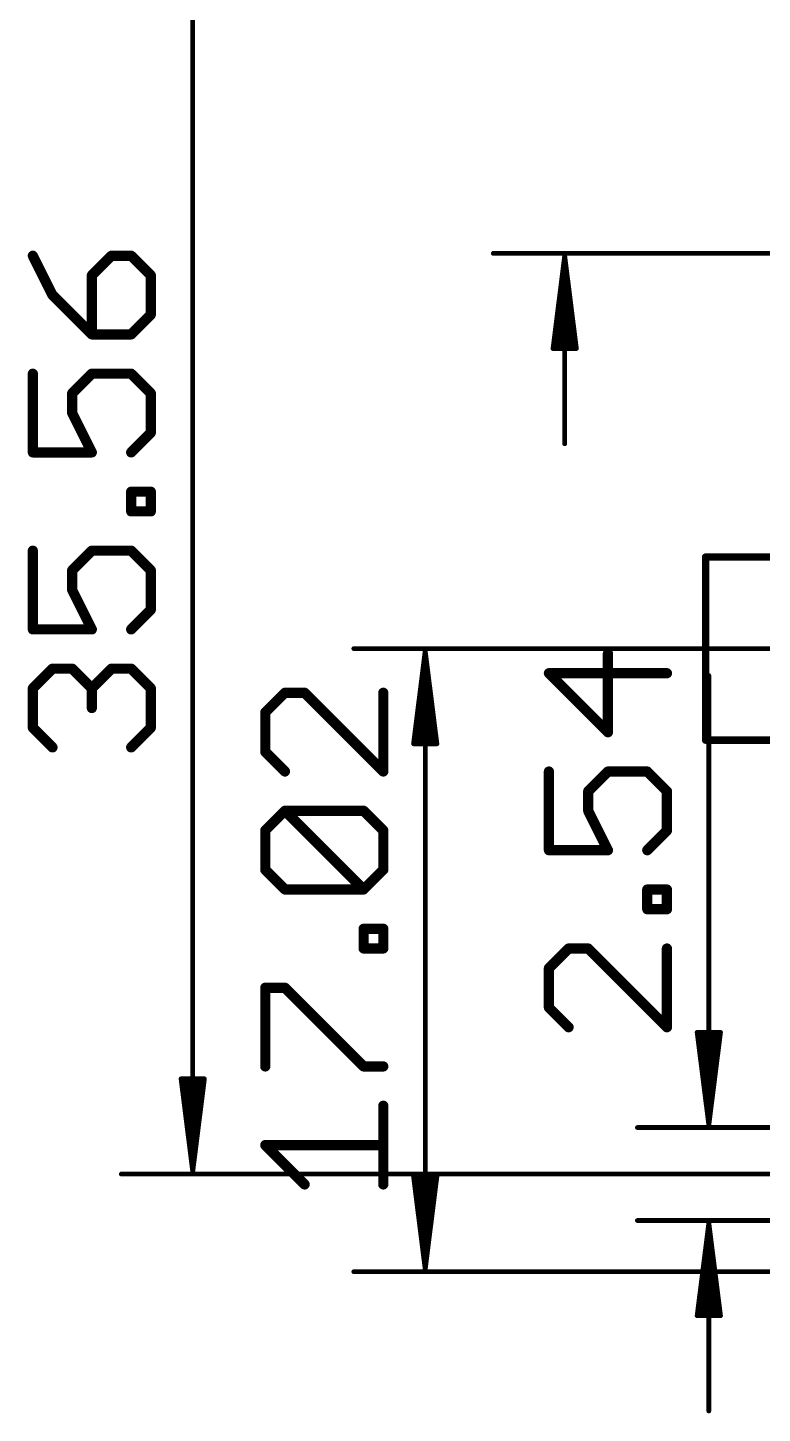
# Model space of a CAD drawing. Extents: x -21 to 68.1, y -13.1 to 62.4.
# Drawn here: x -21.02 to -0.95, y -4 to 33.85 of the extents above; entities that cross this region are included whole.
import ezdxf

# ---------------------------------------------------------------- set-up
doc = ezdxf.new("R2010")
doc.units = 0
doc.layers.add('47', color=253, linetype='CONTINUOUS')
doc.layers.add('51', color=253, linetype='CONTINUOUS')

msp = doc.modelspace()

# ---------------------------------------------------------------- linework, layer by layer
at = {"layer": '47'}
for points, const_width in [([(-16.51, 2.605), (-16.51, 38.035)], 0.13), ([(-20.8781, 27.6223), (-20.3408, 26.5478)], 0.2794), ([(-18.7292, 27.6223), (-19.2664, 27.085)], 0.2794), ([(-18.1919, 27.6223), (-18.7292, 27.6223)], 0.2794), ([(-17.6547, 27.085), (-18.1919, 27.6223)], 0.2794), ([(3.683, 27.686), (-8.3, 27.686)], 0.13), ([(-6.35, 27.621), (-6.6692, 25.086)], 0.13), ([(-6.35, 27.621), (-6.61, 25.086)], 0.13), ([(-6.35, 27.621), (-6.48, 25.086)], 0.13), ([(-6.35, 27.621), (-6.35, 22.486)], 0.13), ([(-6.0308, 25.086), (-6.35, 27.621)], 0.13), ([(-6.22, 25.086), (-6.35, 27.621)], 0.13), ([(-6.09, 25.086), (-6.35, 27.621)], 0.13), ([(-19.2664, 27.085), (-19.2664, 25.4734)], 0.2794), ([(-17.6547, 26.0106), (-17.6547, 27.085)], 0.2794), ([(-20.3408, 26.5478), (-19.2664, 25.4734)], 0.2794), ([(-18.1919, 25.4734), (-17.6547, 26.0106)], 0.2794), ([(-19.2664, 25.4734), (-18.1919, 25.4734)], 0.2794), ([(-6.6692, 25.086), (-6.0308, 25.086)], 0.13), ([(-20.8781, 24.3995), (-20.8781, 22.2506)], 0.2794), ([(-19.8036, 23.8623), (-19.2664, 24.3995)], 0.2794), ([(-19.2664, 24.3995), (-18.1919, 24.3995)], 0.2794), ([(-18.1919, 24.3995), (-17.6547, 23.8623)], 0.2794), ([(-19.8036, 23.3251), (-19.8036, 23.8623)], 0.2794), ([(-17.6547, 23.8623), (-17.6547, 22.7878)], 0.2794), ([(-19.2664, 22.2506), (-19.8036, 23.3251)], 0.2794), ([(-17.6547, 22.7878), (-18.1919, 22.2506)], 0.2794), ([(-20.8781, 22.2506), (-19.2664, 22.2506)], 0.2794), ([(-18.1919, 20.6392), (-18.1919, 21.1765)], 0.2794), ([(-18.1919, 21.1765), (-17.6547, 21.1765)], 0.2794), ([(-17.6547, 21.1765), (-17.6547, 20.6392)], 0.2794), ([(-17.6547, 20.6392), (-18.1919, 20.6392)], 0.2794), ([(-20.8781, 19.5654), (-20.8781, 17.4165)], 0.2794), ([(-19.8036, 19.0282), (-19.2664, 19.5654)], 0.2794), ([(-19.2664, 19.5654), (-18.1919, 19.5654)], 0.2794), ([(-18.1919, 19.5654), (-17.6547, 19.0282)], 0.2794), ([(-19.8036, 18.4909), (-19.8036, 19.0282)], 0.2794), ([(-17.6547, 19.0282), (-17.6547, 17.9537)], 0.2794), ([(-19.2664, 17.4165), (-19.8036, 18.4909)], 0.2794), ([(-17.6547, 17.9537), (-18.1919, 17.4165)], 0.2794), ([(-20.8781, 17.4165), (-19.2664, 17.4165)], 0.2794), ([(0.381, 16.891), (-12.11, 16.891)], 0.13), ([(-10.16, 16.826), (-10.4792, 14.291)], 0.13), ([(-10.16, 16.826), (-10.42, 14.291)], 0.13), ([(-10.16, 16.826), (-10.29, 14.291)], 0.13), ([(-10.16, 16.826), (-10.16, -0.062)], 0.13), ([(-9.8408, 14.291), (-10.16, 16.826)], 0.13), ([(-10.03, 14.291), (-10.16, 16.826)], 0.13), ([(-9.9, 14.291), (-10.16, 16.826)], 0.13), ([(-5.1694, 14.6066), (-5.1694, 16.7555)], 0.2794), ([(-20.8781, 15.8054), (-20.3408, 16.3426)], 0.2794), ([(-20.3408, 16.3426), (-19.8036, 16.3426)], 0.2794), ([(-19.8036, 16.3426), (-19.2664, 15.8054)], 0.2794), ([(-19.2664, 15.8054), (-18.7292, 16.3426)], 0.2794), ([(-18.7292, 16.3426), (-18.1919, 16.3426)], 0.2794), ([(-18.1919, 16.3426), (-17.6547, 15.8054)], 0.2794), ([(-3.5577, 16.2183), (-6.7811, 16.2183)], 0.2794), ([(-6.7811, 16.2183), (-5.1694, 14.6066)], 0.2794), ([(-20.8781, 14.731), (-20.8781, 15.8054)], 0.2794), ([(-19.2664, 15.8054), (-19.2664, 15.2682)], 0.2794), ([(-17.6547, 15.8054), (-17.6547, 14.731)], 0.2794), ([(-2.413, 3.875), (-2.413, 16.1571)], 0.13), ([(-13.9908, 15.6843), (-14.5281, 15.147)], 0.2794), ([(-13.4536, 15.6843), (-13.9908, 15.6843)], 0.2794), ([(-11.3047, 13.5354), (-13.4536, 15.6843)], 0.2794), ([(-11.3047, 15.6843), (-11.3047, 13.5354)], 0.2794), ([(-14.5281, 15.147), (-14.5281, 14.0726)], 0.2794), ([(-20.3408, 14.1937), (-20.8781, 14.731)], 0.2794), ([(-17.6547, 14.731), (-18.1919, 14.1937)], 0.2794), ([(-14.5281, 14.0726), (-13.9908, 13.5354)], 0.2794), ([(-10.4792, 14.291), (-9.8408, 14.291)], 0.13), ([(-6.7811, 13.5327), (-6.7811, 11.3838)], 0.2794), ([(-5.7066, 12.9955), (-5.1694, 13.5327)], 0.2794), ([(-5.1694, 13.5327), (-4.0949, 13.5327)], 0.2794), ([(-4.0949, 13.5327), (-3.5577, 12.9955)], 0.2794), ([(-5.7066, 12.4583), (-5.7066, 12.9955)], 0.2794), ([(-3.5577, 12.9955), (-3.5577, 11.9211)], 0.2794), ([(-14.5281, 11.9243), (-13.9908, 12.4615)], 0.2794), ([(-13.9908, 12.4615), (-11.8419, 12.4615)], 0.2794), ([(-11.8419, 10.3126), (-13.9908, 12.4615)], 0.2794), ([(-11.8419, 12.4615), (-11.3047, 11.9243)], 0.2794), ([(-5.1694, 11.3838), (-5.7066, 12.4583)], 0.2794), ([(-14.5281, 10.8498), (-14.5281, 11.9243)], 0.2794), ([(-11.3047, 11.9243), (-11.3047, 10.8498)], 0.2794), ([(-3.5577, 11.9211), (-4.0949, 11.3838)], 0.2794), ([(-6.7811, 11.3838), (-5.1694, 11.3838)], 0.2794), ([(-13.9908, 10.3126), (-14.5281, 10.8498)], 0.2794), ([(-11.3047, 10.8498), (-11.8419, 10.3126)], 0.2794), ([(-11.8419, 10.3126), (-13.9908, 10.3126)], 0.2794), ([(-4.0949, 9.7725), (-4.0949, 10.3097)], 0.2794), ([(-4.0949, 10.3097), (-3.5577, 10.3097)], 0.2794), ([(-3.5577, 10.3097), (-3.5577, 9.7725)], 0.2794), ([(-3.5577, 9.7725), (-4.0949, 9.7725)], 0.2794), ([(-11.8419, 8.7012), (-11.8419, 9.2385)], 0.2794), ([(-11.8419, 9.2385), (-11.3047, 9.2385)], 0.2794), ([(-11.3047, 9.2385), (-11.3047, 8.7012)], 0.2794), ([(-11.3047, 8.7012), (-11.8419, 8.7012)], 0.2794), ([(-6.2438, 8.6986), (-6.7811, 8.1614)], 0.2794), ([(-5.7066, 8.6986), (-6.2438, 8.6986)], 0.2794), ([(-3.5577, 6.5497), (-5.7066, 8.6986)], 0.2794), ([(-3.5577, 8.6986), (-3.5577, 6.5497)], 0.2794), ([(-6.7811, 8.1614), (-6.7811, 7.0869)], 0.2794), ([(-14.5281, 5.4785), (-14.5281, 7.6274)], 0.2794), ([(-14.5281, 7.6274), (-13.9908, 7.6274)], 0.2794), ([(-13.9908, 7.6274), (-11.8419, 5.4785)], 0.2794), ([(-6.7811, 7.0869), (-6.2438, 6.5497)], 0.2794), ([(-2.413, 3.875), (-2.7322, 6.41)], 0.13), ([(-2.7322, 6.41), (-2.0938, 6.41)], 0.13), ([(-2.413, 3.875), (-2.673, 6.41)], 0.13), ([(-2.413, 3.875), (-2.543, 6.41)], 0.13), ([(-2.0938, 6.41), (-2.413, 3.875)], 0.13), ([(-2.283, 6.41), (-2.413, 3.875)], 0.13), ([(-2.153, 6.41), (-2.413, 3.875)], 0.13), ([(-11.8419, 5.4785), (-11.3047, 5.4785)], 0.2794), ([(-16.51, 2.605), (-16.8292, 5.14)], 0.13), ([(-16.8292, 5.14), (-16.1908, 5.14)], 0.13), ([(-16.51, 2.605), (-16.77, 5.14)], 0.13), ([(-16.51, 2.605), (-16.64, 5.14)], 0.13), ([(-16.1908, 5.14), (-16.51, 2.605)], 0.13), ([(-16.38, 5.14), (-16.51, 2.605)], 0.13), ([(-16.25, 5.14), (-16.51, 2.605)], 0.13), ([(-11.3047, 2.2557), (-11.3047, 4.4046)], 0.2794), ([(2.54, 3.81), (-4.363, 3.81)], 0.13), ([(-13.4536, 2.2557), (-14.5281, 3.3302)], 0.2794), ([(-14.5281, 3.3302), (-11.3047, 3.3302)], 0.2794), ([(2.54, 2.54), (-18.46, 2.54)], 0.13), ([(-10.16, -0.062), (-10.4792, 2.473)], 0.13), ([(-10.4792, 2.473), (-9.8408, 2.473)], 0.13), ([(-10.16, -0.062), (-10.42, 2.473)], 0.13), ([(-10.16, -0.062), (-10.29, 2.473)], 0.13), ([(-9.8408, 2.473), (-10.16, -0.062)], 0.13), ([(-10.03, 2.473), (-10.16, -0.062)], 0.13), ([(-9.9, 2.473), (-10.16, -0.062)], 0.13), ([(2.54, 1.27), (-4.363, 1.27)], 0.13), ([(-2.413, 1.205), (-2.7322, -1.33)], 0.13), ([(-2.413, 1.205), (-2.673, -1.33)], 0.13), ([(-2.413, 1.205), (-2.543, -1.33)], 0.13), ([(-2.413, 1.205), (-2.413, -3.93)], 0.13), ([(-2.0938, -1.33), (-2.413, 1.205)], 0.13), ([(-2.283, -1.33), (-2.413, 1.205)], 0.13), ([(-2.153, -1.33), (-2.413, 1.205)], 0.13), ([(7.239, -0.127), (-12.11, -0.127)], 0.13), ([(-2.7322, -1.33), (-2.0938, -1.33)], 0.13)]:
    msp.add_lwpolyline(points, dxfattribs=dict(at, const_width=const_width))
for points, const_width in [([(-20.8156, 27.6535, 1), (-20.9405, 27.591)], 0.1397), ([(-18.7292, 27.6921, 1), (-18.7292, 27.5524)], 0.1397), ([(-18.6798, 27.5729, 1), (-18.7785, 27.6717)], 0.1397), ([(-18.1425, 27.6717, 1), (-18.2413, 27.5729)], 0.1397), ([(-18.1919, 27.5524, 1), (-18.1919, 27.6921)], 0.1397), ([(-8.3, 27.7185, 1), (-8.3, 27.6535)], 0.065), ([(-6.3175, 27.621, 1), (-6.3825, 27.621)], 0.065), ([(-6.3178, 27.6251, 1), (-6.3822, 27.6169)], 0.065), ([(-6.3175, 27.6193, 1), (-6.3825, 27.6227)], 0.065), ([(-6.3175, 27.6227, 1), (-6.3825, 27.6193)], 0.065), ([(-6.3177, 27.6243, 1), (-6.3823, 27.6177)], 0.065), ([(-6.3177, 27.6177, 1), (-6.3823, 27.6243)], 0.065), ([(-6.3178, 27.6169, 1), (-6.3822, 27.6251)], 0.065), ([(-19.1965, 27.085, 1), (-19.3362, 27.085)], 0.1397), ([(-19.3158, 27.1344, 1), (-19.217, 27.0357)], 0.1397), ([(-17.5849, 27.085, 1), (-17.7246, 27.085)], 0.1397), ([(-17.7041, 27.0357, 1), (-17.6053, 27.1344)], 0.1397), ([(-20.2914, 26.5972, 1), (-20.3902, 26.4984)], 0.1397), ([(-20.4033, 26.5166, 1), (-20.2784, 26.5791)], 0.1397), ([(-17.6053, 25.9612, 1), (-17.7041, 26.06)], 0.1397), ([(-17.7246, 26.0106, 1), (-17.5849, 26.0106)], 0.1397), ([(-19.2664, 25.5432, 1), (-19.2664, 25.4035)], 0.1397), ([(-19.3362, 25.4734, 1), (-19.1965, 25.4734)], 0.1397), ([(-19.3158, 25.424, 1), (-19.217, 25.5228)], 0.1397), ([(-18.2413, 25.5228, 1), (-18.1425, 25.424)], 0.1397), ([(-18.1919, 25.4035, 1), (-18.1919, 25.5432)], 0.1397), ([(-6.7015, 25.0901, 1), (-6.637, 25.0819)], 0.065), ([(-6.6692, 25.1185, 1), (-6.6692, 25.0535)], 0.065), ([(-6.6423, 25.0893, 1), (-6.5777, 25.0827)], 0.065), ([(-6.5125, 25.0877, 1), (-6.4475, 25.0843)], 0.065), ([(-6.2525, 25.0843, 1), (-6.1875, 25.0877)], 0.065), ([(-6.1223, 25.0827, 1), (-6.0577, 25.0893)], 0.065), ([(-6.063, 25.0819, 1), (-5.9985, 25.0901)], 0.065), ([(-6.0308, 25.0535, 1), (-6.0308, 25.1185)], 0.065), ([(-20.8082, 24.3995, 1), (-20.9479, 24.3995)], 0.1397), ([(-19.2664, 24.4694, 1), (-19.2664, 24.3297)], 0.1397), ([(-19.217, 24.3501, 1), (-19.3158, 24.4489)], 0.1397), ([(-18.1425, 24.4489, 1), (-18.2413, 24.3501)], 0.1397), ([(-18.1919, 24.3297, 1), (-18.1919, 24.4694)], 0.1397), ([(-19.7338, 23.8623, 1), (-19.8735, 23.8623)], 0.1397), ([(-19.853, 23.9117, 1), (-19.7542, 23.8129)], 0.1397), ([(-17.5849, 23.8623, 1), (-17.7246, 23.8623)], 0.1397), ([(-17.7041, 23.8129, 1), (-17.6053, 23.9117)], 0.1397), ([(-19.7411, 23.3563, 1), (-19.8661, 23.2938)], 0.1397), ([(-19.8735, 23.3251, 1), (-19.7338, 23.3251)], 0.1397), ([(-17.7246, 22.7878, 1), (-17.5849, 22.7878)], 0.1397), ([(-17.6053, 22.7385, 1), (-17.7041, 22.8372)], 0.1397), ([(-20.8781, 22.3205, 1), (-20.8781, 22.1808)], 0.1397), ([(-19.3289, 22.2194, 1), (-19.2039, 22.2819)], 0.1397), ([(-19.2664, 22.1808, 1), (-19.2664, 22.3205)], 0.1397), ([(-18.2413, 22.3, 1), (-18.1425, 22.2012)], 0.1397), ([(-6.3825, 22.486, 1), (-6.3175, 22.486)], 0.065), ([(-20.9479, 22.2506, 1), (-20.8082, 22.2506)], 0.1397), ([(-18.1221, 21.1765, 1), (-18.2618, 21.1765)], 0.1397), ([(-18.1919, 21.2463, 1), (-18.1919, 21.1066)], 0.1397), ([(-17.5849, 21.1765, 1), (-17.7246, 21.1765)], 0.1397), ([(-17.6547, 21.1066, 1), (-17.6547, 21.2463)], 0.1397), ([(-18.1919, 20.7091, 1), (-18.1919, 20.5694)], 0.1397), ([(-18.2618, 20.6392, 1), (-18.1221, 20.6392)], 0.1397), ([(-17.7246, 20.6392, 1), (-17.5849, 20.6392)], 0.1397), ([(-17.6547, 20.5694, 1), (-17.6547, 20.7091)], 0.1397), ([(-20.8082, 19.5654, 1), (-20.9479, 19.5654)], 0.1397), ([(-19.2664, 19.6352, 1), (-19.2664, 19.4955)], 0.1397), ([(-19.217, 19.516, 1), (-19.3158, 19.6148)], 0.1397), ([(-18.1425, 19.6148, 1), (-18.2413, 19.516)], 0.1397), ([(-18.1919, 19.4955, 1), (-18.1919, 19.6352)], 0.1397), ([(-19.7338, 19.0282, 1), (-19.8735, 19.0282)], 0.1397), ([(-19.853, 19.0776, 1), (-19.7542, 18.9788)], 0.1397), ([(-17.5849, 19.0282, 1), (-17.7246, 19.0282)], 0.1397), ([(-17.7041, 18.9788, 1), (-17.6053, 19.0776)], 0.1397), ([(-19.7411, 18.5222, 1), (-19.8661, 18.4597)], 0.1397), ([(-19.8735, 18.4909, 1), (-19.7338, 18.4909)], 0.1397), ([(-17.7246, 17.9537, 1), (-17.5849, 17.9537)], 0.1397), ([(-17.6053, 17.9043, 1), (-17.7041, 18.0031)], 0.1397), ([(-20.8781, 17.4863, 1), (-20.8781, 17.3466)], 0.1397), ([(-20.9479, 17.4165, 1), (-20.8082, 17.4165)], 0.1397), ([(-19.3289, 17.3853, 1), (-19.2039, 17.4477)], 0.1397), ([(-19.2664, 17.3466, 1), (-19.2664, 17.4863)], 0.1397), ([(-18.2413, 17.4659, 1), (-18.1425, 17.3671)], 0.1397), ([(-12.11, 16.9235, 1), (-12.11, 16.8585)], 0.065), ([(-10.1275, 16.826, 1), (-10.1925, 16.826)], 0.065), ([(-10.1278, 16.8301, 1), (-10.1922, 16.8219)], 0.065), ([(-10.1275, 16.8243, 1), (-10.1925, 16.8277)], 0.065), ([(-10.1275, 16.8277, 1), (-10.1925, 16.8243)], 0.065), ([(-10.1277, 16.8293, 1), (-10.1923, 16.8227)], 0.065), ([(-10.1277, 16.8227, 1), (-10.1923, 16.8293)], 0.065), ([(-10.1278, 16.8219, 1), (-10.1922, 16.8301)], 0.065), ([(-5.0995, 16.7555, 1), (-5.2392, 16.7555)], 0.1397), ([(-20.3408, 16.4125, 1), (-20.3408, 16.2728)], 0.1397), ([(-20.2914, 16.2932, 1), (-20.3902, 16.392)], 0.1397), ([(-19.7542, 16.392, 1), (-19.853, 16.2932)], 0.1397), ([(-19.8036, 16.2728, 1), (-19.8036, 16.4125)], 0.1397), ([(-18.7292, 16.4125, 1), (-18.7292, 16.2728)], 0.1397), ([(-18.6798, 16.2932, 1), (-18.7785, 16.392)], 0.1397), ([(-18.1425, 16.392, 1), (-18.2413, 16.2932)], 0.1397), ([(-18.1919, 16.2728, 1), (-18.1919, 16.4125)], 0.1397), ([(-6.7811, 16.2881, 1), (-6.7811, 16.1484)], 0.1397), ([(-6.7317, 16.2676, 1), (-6.8304, 16.1689)], 0.1397), ([(-3.5577, 16.1484, 1), (-3.5577, 16.2881)], 0.1397), ([(-20.8082, 15.8054, 1), (-20.9479, 15.8054)], 0.1397), ([(-20.9274, 15.8548, 1), (-20.8287, 15.756)], 0.1397), ([(-19.1965, 15.8054, 1), (-19.3362, 15.8054)], 0.1397), ([(-19.3158, 15.8548, 1), (-19.217, 15.756)], 0.1397), ([(-19.3158, 15.756, 1), (-19.217, 15.8548)], 0.1397), ([(-17.5849, 15.8054, 1), (-17.7246, 15.8054)], 0.1397), ([(-17.7041, 15.756, 1), (-17.6053, 15.8548)], 0.1397), ([(-2.3805, 16.1571, 1), (-2.4455, 16.1571)], 0.065), ([(-13.9908, 15.7541, 1), (-13.9908, 15.6144)], 0.1397), ([(-13.9414, 15.6349, 1), (-14.0402, 15.7337)], 0.1397), ([(-13.4042, 15.7337, 1), (-13.503, 15.6349)], 0.1397), ([(-13.4536, 15.6144, 1), (-13.4536, 15.7541)], 0.1397), ([(-11.2348, 15.6843, 1), (-11.3746, 15.6843)], 0.1397), ([(-19.3362, 15.2682, 1), (-19.1965, 15.2682)], 0.1397), ([(-14.4582, 15.147, 1), (-14.5979, 15.147)], 0.1397), ([(-14.5774, 15.1964, 1), (-14.4787, 15.0977)], 0.1397), ([(-20.9479, 14.731, 1), (-20.8082, 14.731)], 0.1397), ([(-20.8287, 14.7804, 1), (-20.9274, 14.6816)], 0.1397), ([(-17.7246, 14.731, 1), (-17.5849, 14.731)], 0.1397), ([(-17.6053, 14.6816, 1), (-17.7041, 14.7804)], 0.1397), ([(-5.2392, 14.6066, 1), (-5.0995, 14.6066)], 0.1397), ([(-5.2188, 14.5572, 1), (-5.12, 14.656)], 0.1397), ([(-20.3902, 14.1443, 1), (-20.2914, 14.2431)], 0.1397), ([(-18.2413, 14.2431, 1), (-18.1425, 14.1443)], 0.1397), ([(-14.4787, 14.122, 1), (-14.5774, 14.0232)], 0.1397), ([(-14.5979, 14.0726, 1), (-14.4582, 14.0726)], 0.1397), ([(-10.5115, 14.2951, 1), (-10.447, 14.2869)], 0.065), ([(-10.4792, 14.3235, 1), (-10.4792, 14.2585)], 0.065), ([(-10.4523, 14.2943, 1), (-10.3877, 14.2877)], 0.065), ([(-10.3225, 14.2927, 1), (-10.2575, 14.2893)], 0.065), ([(-10.0625, 14.2893, 1), (-9.9975, 14.2927)], 0.065), ([(-9.9323, 14.2877, 1), (-9.8677, 14.2943)], 0.065), ([(-9.873, 14.2869, 1), (-9.8085, 14.2951)], 0.065), ([(-9.8408, 14.2585, 1), (-9.8408, 14.3235)], 0.065), ([(-14.0402, 13.486, 1), (-13.9414, 13.5848)], 0.1397), ([(-11.3541, 13.486, 1), (-11.2553, 13.5848)], 0.1397), ([(-6.7112, 13.5327, 1), (-6.8509, 13.5327)], 0.1397), ([(-5.1694, 13.6026, 1), (-5.1694, 13.4629)], 0.1397), ([(-5.12, 13.4833, 1), (-5.2188, 13.5821)], 0.1397), ([(-4.0455, 13.5821, 1), (-4.1443, 13.4833)], 0.1397), ([(-4.0949, 13.4629, 1), (-4.0949, 13.6026)], 0.1397), ([(-11.3746, 13.5354, 1), (-11.2348, 13.5354)], 0.1397), ([(-5.6368, 12.9955, 1), (-5.7765, 12.9955)], 0.1397), ([(-5.756, 13.0449, 1), (-5.6572, 12.9461)], 0.1397), ([(-3.4878, 12.9955, 1), (-3.6276, 12.9955)], 0.1397), ([(-3.6071, 12.9461, 1), (-3.5083, 13.0449)], 0.1397), ([(-13.9908, 12.5314, 1), (-13.9908, 12.3917)], 0.1397), ([(-13.9414, 12.5109, 1), (-14.0402, 12.4121)], 0.1397), ([(-13.9414, 12.4121, 1), (-14.0402, 12.5109)], 0.1397), ([(-11.7925, 12.5109, 1), (-11.8913, 12.4121)], 0.1397), ([(-11.8419, 12.3917, 1), (-11.8419, 12.5314)], 0.1397), ([(-5.7765, 12.4583, 1), (-5.6368, 12.4583)], 0.1397), ([(-5.6441, 12.4895, 1), (-5.7691, 12.427)], 0.1397), ([(-14.4582, 11.9243, 1), (-14.5979, 11.9243)], 0.1397), ([(-14.5774, 11.9737, 1), (-14.4787, 11.8749)], 0.1397), ([(-11.2348, 11.9243, 1), (-11.3746, 11.9243)], 0.1397), ([(-11.3541, 11.8749, 1), (-11.2553, 11.9737)], 0.1397), ([(-3.6276, 11.9211, 1), (-3.4878, 11.9211)], 0.1397), ([(-3.5083, 11.8717, 1), (-3.6071, 11.9704)], 0.1397), ([(-6.7811, 11.4537, 1), (-6.7811, 11.314)], 0.1397), ([(-6.8509, 11.3838, 1), (-6.7112, 11.3838)], 0.1397), ([(-5.2319, 11.3526, 1), (-5.1069, 11.4151)], 0.1397), ([(-5.1694, 11.314, 1), (-5.1694, 11.4537)], 0.1397), ([(-4.1443, 11.4332, 1), (-4.0455, 11.3344)], 0.1397), ([(-14.4787, 10.8992, 1), (-14.5774, 10.8005)], 0.1397), ([(-11.2553, 10.8005, 1), (-11.3541, 10.8992)], 0.1397), ([(-14.5979, 10.8498, 1), (-14.4582, 10.8498)], 0.1397), ([(-11.3746, 10.8498, 1), (-11.2348, 10.8498)], 0.1397), ([(-13.9908, 10.3825, 1), (-13.9908, 10.2428)], 0.1397), ([(-14.0402, 10.2632, 1), (-13.9414, 10.362)], 0.1397), ([(-11.8913, 10.362, 1), (-11.7925, 10.2632)], 0.1397), ([(-11.8913, 10.2632, 1), (-11.7925, 10.362)], 0.1397), ([(-11.8419, 10.2428, 1), (-11.8419, 10.3825)], 0.1397), ([(-4.0251, 10.3097, 1), (-4.1648, 10.3097)], 0.1397), ([(-4.0949, 10.3795, 1), (-4.0949, 10.2398)], 0.1397), ([(-3.4878, 10.3097, 1), (-3.6276, 10.3097)], 0.1397), ([(-3.5577, 10.2398, 1), (-3.5577, 10.3795)], 0.1397), ([(-4.0949, 9.8423, 1), (-4.0949, 9.7026)], 0.1397), ([(-4.1648, 9.7725, 1), (-4.0251, 9.7725)], 0.1397), ([(-3.6276, 9.7725, 1), (-3.4878, 9.7725)], 0.1397), ([(-3.5577, 9.7026, 1), (-3.5577, 9.8423)], 0.1397), ([(-11.7721, 9.2385, 1), (-11.9118, 9.2385)], 0.1397), ([(-11.8419, 9.3083, 1), (-11.8419, 9.1686)], 0.1397), ([(-11.2348, 9.2385, 1), (-11.3746, 9.2385)], 0.1397), ([(-11.3047, 9.1686, 1), (-11.3047, 9.3083)], 0.1397), ([(-11.9118, 8.7012, 1), (-11.7721, 8.7012)], 0.1397), ([(-11.8419, 8.7711, 1), (-11.8419, 8.6314)], 0.1397), ([(-11.3746, 8.7012, 1), (-11.2348, 8.7012)], 0.1397), ([(-11.3047, 8.6314, 1), (-11.3047, 8.7711)], 0.1397), ([(-6.2438, 8.7685, 1), (-6.2438, 8.6288)], 0.1397), ([(-6.1944, 8.6492, 1), (-6.2932, 8.748)], 0.1397), ([(-5.6572, 8.748, 1), (-5.756, 8.6492)], 0.1397), ([(-5.7066, 8.6288, 1), (-5.7066, 8.7685)], 0.1397), ([(-3.4878, 8.6986, 1), (-3.6276, 8.6986)], 0.1397), ([(-6.7112, 8.1614, 1), (-6.8509, 8.1614)], 0.1397), ([(-6.8304, 8.2108, 1), (-6.7317, 8.112)], 0.1397), ([(-14.5281, 7.6972, 1), (-14.5281, 7.5575)], 0.1397), ([(-14.4582, 7.6274, 1), (-14.5979, 7.6274)], 0.1397), ([(-13.9414, 7.6768, 1), (-14.0402, 7.578)], 0.1397), ([(-13.9908, 7.5575, 1), (-13.9908, 7.6972)], 0.1397), ([(-6.7317, 7.1363, 1), (-6.8304, 7.0375)], 0.1397), ([(-6.8509, 7.0869, 1), (-6.7112, 7.0869)], 0.1397), ([(-6.2932, 6.5003, 1), (-6.1944, 6.5991)], 0.1397), ([(-3.6276, 6.5497, 1), (-3.4878, 6.5497)], 0.1397), ([(-3.6071, 6.5003, 1), (-3.5083, 6.5991)], 0.1397), ([(-2.7, 6.4141, 1), (-2.7645, 6.4059)], 0.065), ([(-2.7322, 6.4425, 1), (-2.7322, 6.3775)], 0.065), ([(-2.6407, 6.4133, 1), (-2.7053, 6.4067)], 0.065), ([(-2.5105, 6.4117, 1), (-2.5755, 6.4083)], 0.065), ([(-2.2505, 6.4083, 1), (-2.3155, 6.4117)], 0.065), ([(-2.1207, 6.4067, 1), (-2.1853, 6.4133)], 0.065), ([(-2.0615, 6.4059, 1), (-2.126, 6.4141)], 0.065), ([(-2.0938, 6.3775, 1), (-2.0938, 6.4425)], 0.065), ([(-14.5979, 5.4785, 1), (-14.4582, 5.4785)], 0.1397), ([(-11.8419, 5.5483, 1), (-11.8419, 5.4086)], 0.1397), ([(-11.8913, 5.4291, 1), (-11.7925, 5.5279)], 0.1397), ([(-11.3047, 5.4086, 1), (-11.3047, 5.5483)], 0.1397), ([(-16.797, 5.1441, 1), (-16.8615, 5.1359)], 0.065), ([(-16.8292, 5.1725, 1), (-16.8292, 5.1075)], 0.065), ([(-16.7377, 5.1433, 1), (-16.8023, 5.1367)], 0.065), ([(-16.6075, 5.1417, 1), (-16.6725, 5.1383)], 0.065), ([(-16.3475, 5.1383, 1), (-16.4125, 5.1417)], 0.065), ([(-16.2177, 5.1367, 1), (-16.2823, 5.1433)], 0.065), ([(-16.1585, 5.1359, 1), (-16.223, 5.1441)], 0.065), ([(-16.1908, 5.1075, 1), (-16.1908, 5.1725)], 0.065), ([(-11.2348, 4.4046, 1), (-11.3746, 4.4046)], 0.1397), ([(-4.363, 3.8425, 1), (-4.363, 3.7775)], 0.065), ([(-2.4452, 3.8791, 1), (-2.3808, 3.8709)], 0.065), ([(-2.4453, 3.8783, 1), (-2.3807, 3.8717)], 0.065), ([(-2.4455, 3.8733, 1), (-2.3805, 3.8767)], 0.065), ([(-2.4455, 3.8767, 1), (-2.3805, 3.8733)], 0.065), ([(-2.4455, 3.875, 1), (-2.3805, 3.875)], 0.065), ([(-2.4453, 3.8717, 1), (-2.3807, 3.8783)], 0.065), ([(-2.4452, 3.8709, 1), (-2.3808, 3.8791)], 0.065), ([(-14.5281, 3.4, 1), (-14.5281, 3.2603)], 0.1397), ([(-14.4787, 3.3796, 1), (-14.5774, 3.2808)], 0.1397), ([(-11.3047, 3.2603, 1), (-11.3047, 3.4)], 0.1397), ([(-18.46, 2.5725, 1), (-18.46, 2.5075)], 0.065), ([(-16.5422, 2.6091, 1), (-16.4778, 2.6009)], 0.065), ([(-16.5423, 2.6083, 1), (-16.4777, 2.6017)], 0.065), ([(-16.5425, 2.6033, 1), (-16.4775, 2.6067)], 0.065), ([(-16.5425, 2.6067, 1), (-16.4775, 2.6033)], 0.065), ([(-16.5425, 2.605, 1), (-16.4775, 2.605)], 0.065), ([(-16.5423, 2.6017, 1), (-16.4777, 2.6083)], 0.065), ([(-16.5422, 2.6009, 1), (-16.4778, 2.6091)], 0.065), ([(-13.503, 2.2063, 1), (-13.4042, 2.3051)], 0.1397), ([(-11.3746, 2.2557, 1), (-11.2348, 2.2557)], 0.1397), ([(-10.447, 2.4771, 1), (-10.5115, 2.4689)], 0.065), ([(-10.4792, 2.5055, 1), (-10.4792, 2.4405)], 0.065), ([(-10.3877, 2.4763, 1), (-10.4523, 2.4697)], 0.065), ([(-10.2575, 2.4747, 1), (-10.3225, 2.4713)], 0.065), ([(-9.9975, 2.4713, 1), (-10.0625, 2.4747)], 0.065), ([(-9.8677, 2.4697, 1), (-9.9323, 2.4763)], 0.065), ([(-9.8085, 2.4689, 1), (-9.873, 2.4771)], 0.065), ([(-9.8408, 2.4405, 1), (-9.8408, 2.5055)], 0.065), ([(-4.363, 1.3025, 1), (-4.363, 1.2375)], 0.065), ([(-2.3805, 1.205, 1), (-2.4455, 1.205)], 0.065), ([(-2.3808, 1.2091, 1), (-2.4452, 1.2009)], 0.065), ([(-2.3805, 1.2033, 1), (-2.4455, 1.2067)], 0.065), ([(-2.3805, 1.2067, 1), (-2.4455, 1.2033)], 0.065), ([(-2.3807, 1.2083, 1), (-2.4453, 1.2017)], 0.065), ([(-2.3807, 1.2017, 1), (-2.4453, 1.2083)], 0.065), ([(-2.3808, 1.2009, 1), (-2.4452, 1.2091)], 0.065), ([(-12.11, -0.0945, 1), (-12.11, -0.1595)], 0.065), ([(-10.1922, -0.0579, 1), (-10.1278, -0.0661)], 0.065), ([(-10.1923, -0.0587, 1), (-10.1277, -0.0653)], 0.065), ([(-10.1925, -0.0637, 1), (-10.1275, -0.0603)], 0.065), ([(-10.1925, -0.0603, 1), (-10.1275, -0.0637)], 0.065), ([(-10.1925, -0.062, 1), (-10.1275, -0.062)], 0.065), ([(-10.1923, -0.0653, 1), (-10.1277, -0.0587)], 0.065), ([(-10.1922, -0.0661, 1), (-10.1278, -0.0579)], 0.065), ([(-2.7645, -1.3259, 1), (-2.7, -1.3341)], 0.065), ([(-2.7322, -1.2975, 1), (-2.7322, -1.3625)], 0.065), ([(-2.7053, -1.3267, 1), (-2.6407, -1.3333)], 0.065), ([(-2.5755, -1.3283, 1), (-2.5105, -1.3317)], 0.065), ([(-2.3155, -1.3317, 1), (-2.2505, -1.3283)], 0.065), ([(-2.1853, -1.3333, 1), (-2.1207, -1.3267)], 0.065), ([(-2.126, -1.3341, 1), (-2.0615, -1.3259)], 0.065), ([(-2.0938, -1.3625, 1), (-2.0938, -1.2975)], 0.065), ([(-2.4455, -3.93, 1), (-2.3805, -3.93)], 0.065)]:
    msp.add_lwpolyline(points, format="xyb", dxfattribs=dict(at, const_width=const_width))
at = {"layer": '51', "const_width": 0.2032}
for points in [[(0, 19.391), (-2.5, 19.391)], [(-2.5, 19.391), (-2.5, 14.391)], [(-2.5, 14.391), (0, 14.391)]]:
    msp.add_lwpolyline(points, dxfattribs=at)
at = {"layer": '51', "const_width": 0.1016}
for points in [[(-2.5, 19.4418, 1), (-2.5, 19.3402)], [(-2.4492, 19.391, 1), (-2.5508, 19.391)], [(-2.5, 14.4418, 1), (-2.5, 14.3402)], [(-2.5508, 14.391, 1), (-2.4492, 14.391)]]:
    msp.add_lwpolyline(points, format="xyb", dxfattribs=at)

doc.saveas('drawing.dxf')
